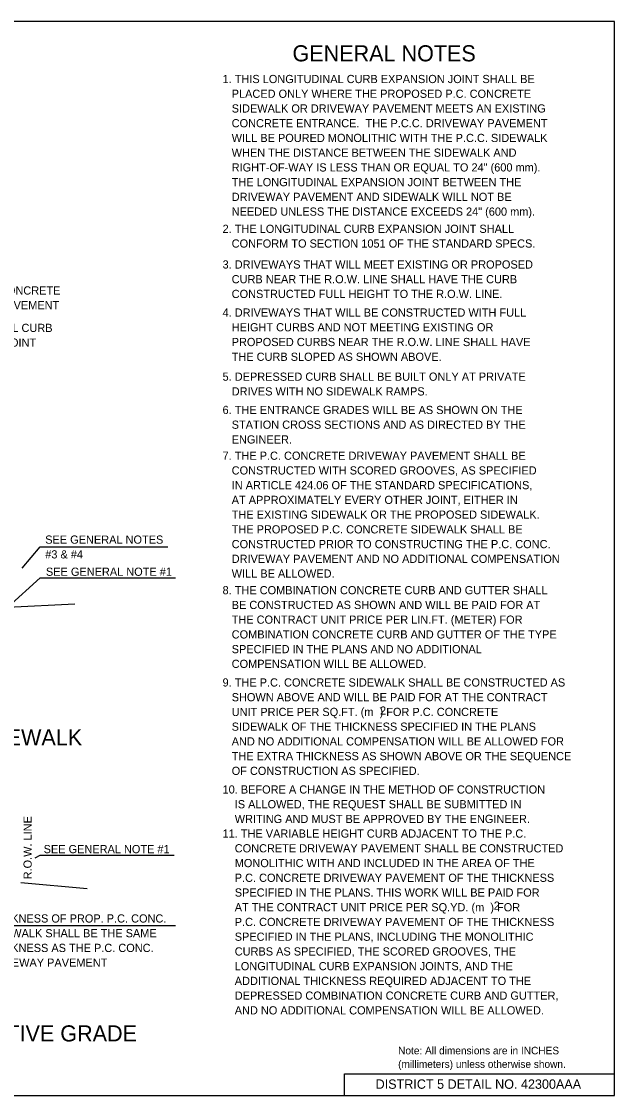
# Model space of a CAD drawing. Extents: x 2261261 to 2261891, y -3123637 to -3123237.
# Drawn here: x 2261670.5 to 2261891.1, y -3123637.2 to -3123237.2 of the extents above; entities that cross this region are included whole.
import ezdxf

# ---------------------------------------------------------------- set-up
doc = ezdxf.new("R2010")
doc.units = 0
for name, color, linetype in [('Default', 7, 'Continuous'), ('RD_Pr_Roadway_Dimensions', 7, 'Continuous'), ('RD_Pr_Roadway_Items', 7, 'Continuous'), ('RD_Pr_Roadway_Notes', 7, 'Continuous'), ('SH_General_Details', 7, 'Continuous')]:
    doc.layers.add(name, color=color, linetype=linetype)

msp = doc.modelspace()

# ---------------------------------------------------------------- linework, layer by layer
at = {"layer": 'Default'}
msp.add_lwpolyline([(2261261.14, -3123637.24), (2261891.14, -3123637.24), (2261891.14, -3123237.24), (2261261.14, -3123237.24)], close=True, dxfattribs=at)
at = {"layer": 'RD_Pr_Roadway_Dimensions'}
msp.add_line((2261654.85, -3123573.94), (2261727.73, -3123573.94), dxfattribs=at)
at = {"layer": 'RD_Pr_Roadway_Items'}
for p, q in [((2261665.36, -3123455.39), (2261690.31, -3123454.08)), ((2261670.23, -3123557.93), (2261694.85, -3123560.09))]:
    msp.add_line(p, q, dxfattribs=at)
at = {"layer": 'RD_Pr_Roadway_Notes'}
for p, q in [((2261670.71, -3123440.84), (2261677.42, -3123432.95)), ((2261677.42, -3123432.95), (2261724.94, -3123432.95)), ((2261665.36, -3123455.39), (2261677.42, -3123444.41)), ((2261677.42, -3123444.41), (2261727.77, -3123444.41)), ((2261675.58, -3123548.76), (2261677.45, -3123547.68)), ((2261677.45, -3123547.68), (2261727.28, -3123547.68))]:
    msp.add_line(p, q, dxfattribs=at)
at = {"layer": 'SH_General_Details'}
for p, q in [((2261790.62, -3123629.23), (2261891.14, -3123629.23)), ((2261790.62, -3123637.24), (2261790.62, -3123629.23))]:
    msp.add_line(p, q, dxfattribs=at)

# ---------------------------------------------------------------- texts
at = {"layer": 'RD_Pr_Roadway_Dimensions'}
for s, p in [('THICKNESS OF PROP. P.C. CONC.', (2261657.13, -3123572.82)), ('SIDEWALK SHALL BE THE SAME', (2261657.13, -3123578.31)), ('THICKNESS AS THE P.C. CONC.', (2261657.13, -3123583.79)), ('DRIVEWAY PAVEMENT', (2261657.13, -3123589.28))]:
    msp.add_text(s, height=3.048, dxfattribs=at).set_placement(p)
at = {"layer": 'RD_Pr_Roadway_Notes'}
for s, height, p in [('GENERAL NOTES', 6, (2261771.31, -3123252.1)), ('1. THIS LONGITUDINAL CURB EXPANSION JOINT SHALL BE', 3.048, (2261745.29, -3123260.19)), ('   PLACED ONLY WHERE THE PROPOSED P.C. CONCRETE', 3.048, (2261745.29, -3123265.68)), ('   SIDEWALK OR DRIVEWAY PAVEMENT MEETS AN EXISTING', 3.048, (2261745.29, -3123271.16)), ('   CONCRETE ENTRANCE.  THE P.C.C. DRIVEWAY PAVEMENT', 3.048, (2261745.29, -3123276.65)), ('   WILL BE POURED MONOLITHIC WITH THE P.C.C. SIDEWALK', 3.048, (2261745.29, -3123282.14)), ('   WHEN THE DISTANCE BETWEEN THE SIDEWALK AND', 3.048, (2261745.29, -3123287.62)), ('   RIGHT-OF-WAY IS LESS THAN OR EQUAL TO 24" (600 mm).', 3.048, (2261745.29, -3123293.11)), ('   THE LONGITUDINAL EXPANSION JOINT BETWEEN THE', 3.048, (2261745.29, -3123298.59)), ('   DRIVEWAY PAVEMENT AND SIDEWALK WILL NOT BE', 3.048, (2261745.29, -3123304.08)), ('   NEEDED UNLESS THE DISTANCE EXCEEDS 24" (600 mm).', 3.048, (2261745.29, -3123309.57)), ('2. THE LONGITUDINAL CURB EXPANSION JOINT SHALL', 3.048, (2261745.29, -3123315.98)), ('   CONFORM TO SECTION 1051 OF THE STANDARD SPECS.', 3.048, (2261745.29, -3123321.46)), ('3. DRIVEWAYS THAT WILL MEET EXISTING OR PROPOSED', 3.048, (2261745.29, -3123329.26)), ('   CURB NEAR THE R.O.W. LINE SHALL HAVE THE CURB', 3.048, (2261745.29, -3123334.75)), ('PROP. P.C. CONCRETE', 3.048, (2261639.22, -3123338.94)), ('   CONSTRUCTED FULL HEIGHT TO THE R.O.W. LINE.', 3.048, (2261745.29, -3123340.23)), ('DRIVEWAY PAVEMENT', 3.048, (2261639.22, -3123344.42)), ('4. DRIVEWAYS THAT WILL BE CONSTRUCTED WITH FULL', 3.048, (2261745.29, -3123347.17)), ('LONGITUDINAL CURB', 3.048, (2261639.22, -3123352.88)), ('   HEIGHT CURBS AND NOT MEETING EXISTING OR', 3.048, (2261745.29, -3123352.65)), ('EXPANSION JOINT', 3.048, (2261639.22, -3123358.37)), ('   PROPOSED CURBS NEAR THE R.O.W. LINE SHALL HAVE', 3.048, (2261745.29, -3123358.14)), ('   THE CURB SLOPED AS SHOWN ABOVE.', 3.048, (2261745.29, -3123363.63)), ('5. DEPRESSED CURB SHALL BE BUILT ONLY AT PRIVATE', 3.048, (2261745.29, -3123371.05)), ('   DRIVES WITH NO SIDEWALK RAMPS.', 3.048, (2261745.29, -3123376.53)), ('6. THE ENTRANCE GRADES WILL BE AS SHOWN ON THE', 3.048, (2261745.29, -3123383.44)), ('   STATION CROSS SECTIONS AND AS DIRECTED BY THE', 3.048, (2261745.29, -3123388.93)), ('   ENGINEER.', 3.048, (2261745.29, -3123394.42)), ('7. THE P.C. CONCRETE DRIVEWAY PAVEMENT SHALL BE', 3.048, (2261745.29, -3123400.48)), ('   CONSTRUCTED WITH SCORED GROOVES, AS SPECIFIED', 3.048, (2261745.29, -3123405.96)), ('   IN ARTICLE 424.06 OF THE STANDARD SPECIFICATIONS,', 3.048, (2261745.29, -3123411.45)), ('   AT APPROXIMATELY EVERY OTHER JOINT, EITHER IN', 3.048, (2261745.29, -3123416.94)), ('   THE EXISTING SIDEWALK OR THE PROPOSED SIDEWALK.', 3.048, (2261745.29, -3123422.42)), ('   THE PROPOSED P.C. CONCRETE SIDEWALK SHALL BE', 3.048, (2261745.29, -3123427.91)), ('SEE GENERAL NOTES', 3.048, (2261679.3, -3123431.73)), ('   CONSTRUCTED PRIOR TO CONSTRUCTING THE P.C. CONC.', 3.048, (2261745.29, -3123433.4)), ('#3 & #4', 3.048, (2261679.3, -3123437.22)), ('   DRIVEWAY PAVEMENT AND NO ADDITIONAL COMPENSATION', 3.048, (2261745.29, -3123438.88)), ('SEE GENERAL NOTE #1', 3.048, (2261679.56, -3123443.69)), ('   WILL BE ALLOWED.', 3.048, (2261745.29, -3123444.37)), ('8. THE COMBINATION CONCRETE CURB AND GUTTER SHALL', 3.048, (2261745.29, -3123450.57)), ('   BE CONSTRUCTED AS SHOWN AND WILL BE PAID FOR AT', 3.048, (2261745.29, -3123456.06)), ('   THE CONTRACT UNIT PRICE PER LIN.FT. (METER) FOR', 3.048, (2261745.29, -3123461.54)), ('   COMBINATION CONCRETE CURB AND GUTTER OF THE TYPE', 3.048, (2261745.29, -3123467.03)), ('   SPECIFIED IN THE PLANS AND NO ADDITIONAL', 3.048, (2261745.29, -3123472.52)), ('   COMPENSATION WILL BE ALLOWED.', 3.048, (2261745.29, -3123478)), ('9. THE P.C. CONCRETE SIDEWALK SHALL BE CONSTRUCTED AS', 3.048, (2261745.29, -3123484.93)), ('   SHOWN ABOVE AND WILL BE PAID FOR AT THE CONTRACT', 3.048, (2261745.29, -3123490.42)), ('   UNIT PRICE PER SQ.FT. (m  ) FOR P.C. CONCRETE', 3.048, (2261745.29, -3123495.91)), ('2', 3.05, (2261803.89, -3123495.41)), ('   SIDEWALK OF THE THICKNESS SPECIFIED IN THE PLANS', 3.048, (2261745.29, -3123501.39)), ('SECTION A-A WITHOUT SIDEWALK', 6, (2261558.42, -3123506.83)), ('   AND NO ADDITIONAL COMPENSATION WILL BE ALLOWED FOR', 3.048, (2261745.29, -3123506.88)), ('   THE EXTRA THICKNESS AS SHOWN ABOVE OR THE SEQUENCE', 3.048, (2261745.29, -3123512.36)), ('   OF CONSTRUCTION AS SPECIFIED.', 3.048, (2261745.29, -3123517.85)), ('10. BEFORE A CHANGE IN THE METHOD OF CONSTRUCTION', 3.048, (2261745.29, -3123524.79)), ('    IS ALLOWED, THE REQUEST SHALL BE SUBMITTED IN', 3.048, (2261745.29, -3123530.28)), ('    WRITING AND MUST BE APPROVED BY THE ENGINEER.', 3.048, (2261745.29, -3123535.76)), ('11. THE VARIABLE HEIGHT CURB ADJACENT TO THE P.C.', 3.048, (2261745.29, -3123541.21)), ('SEE GENERAL NOTE #1', 3.048, (2261678.7, -3123546.99)), ('    CONCRETE DRIVEWAY PAVEMENT SHALL BE CONSTRUCTED', 3.048, (2261745.29, -3123546.7)), ('    MONOLITHIC WITH AND INCLUDED IN THE AREA OF THE', 3.048, (2261745.29, -3123552.19)), ('    P.C. CONCRETE DRIVEWAY PAVEMENT OF THE THICKNESS', 3.048, (2261745.29, -3123557.67)), ('    SPECIFIED IN THE PLANS. THIS WORK WILL BE PAID FOR', 3.048, (2261745.29, -3123563.16)), ('    AT THE CONTRACT UNIT PRICE PER SQ.YD. (m  ) FOR', 3.048, (2261745.29, -3123568.65)), ('2', 3.05, (2261846.23, -3123568.05)), ('    P.C. CONCRETE DRIVEWAY PAVEMENT OF THE THICKNESS', 3.048, (2261745.29, -3123574.13)), ('    SPECIFIED IN THE PLANS, INCLUDING THE MONOLITHIC', 3.048, (2261745.29, -3123579.62)), ('    CURBS AS SPECIFIED, THE SCORED GROOVES, THE', 3.048, (2261745.29, -3123585.11)), ('    LONGITUDINAL CURB EXPANSION JOINTS, AND THE', 3.048, (2261745.29, -3123590.59)), ('    ADDITIONAL THICKNESS REQUIRED ADJACENT TO THE', 3.048, (2261745.29, -3123596.08)), ('    DEPRESSED COMBINATION CONCRETE CURB AND GUTTER,', 3.048, (2261745.29, -3123601.56)), ('    AND NO ADDITIONAL COMPENSATION WILL BE ALLOWED.', 3.048, (2261745.29, -3123607.05)), ('SECTION A-A WITH NEGATIVE GRADE', 6, (2261565.89, -3123617.11)), ('Note: All dimensions are in INCHES', 2.808, (2261810.62, -3123621.9)), ('(millimeters) unless otherwise shown.', 2.808, (2261810.62, -3123626.95))]:
    msp.add_text(s, height=height, dxfattribs=at).set_placement(p)
msp.add_text('R.O.W. LINE', height=3.048, rotation=90, dxfattribs=at).set_placement((2261674.27, -3123556.74))
at = {"layer": 'SH_General_Details'}
msp.add_text('DISTRICT 5 DETAIL NO. 42300AAA', height=3.5, dxfattribs=at).set_placement((2261802.24, -3123634.74))

doc.saveas('drawing.dxf')
